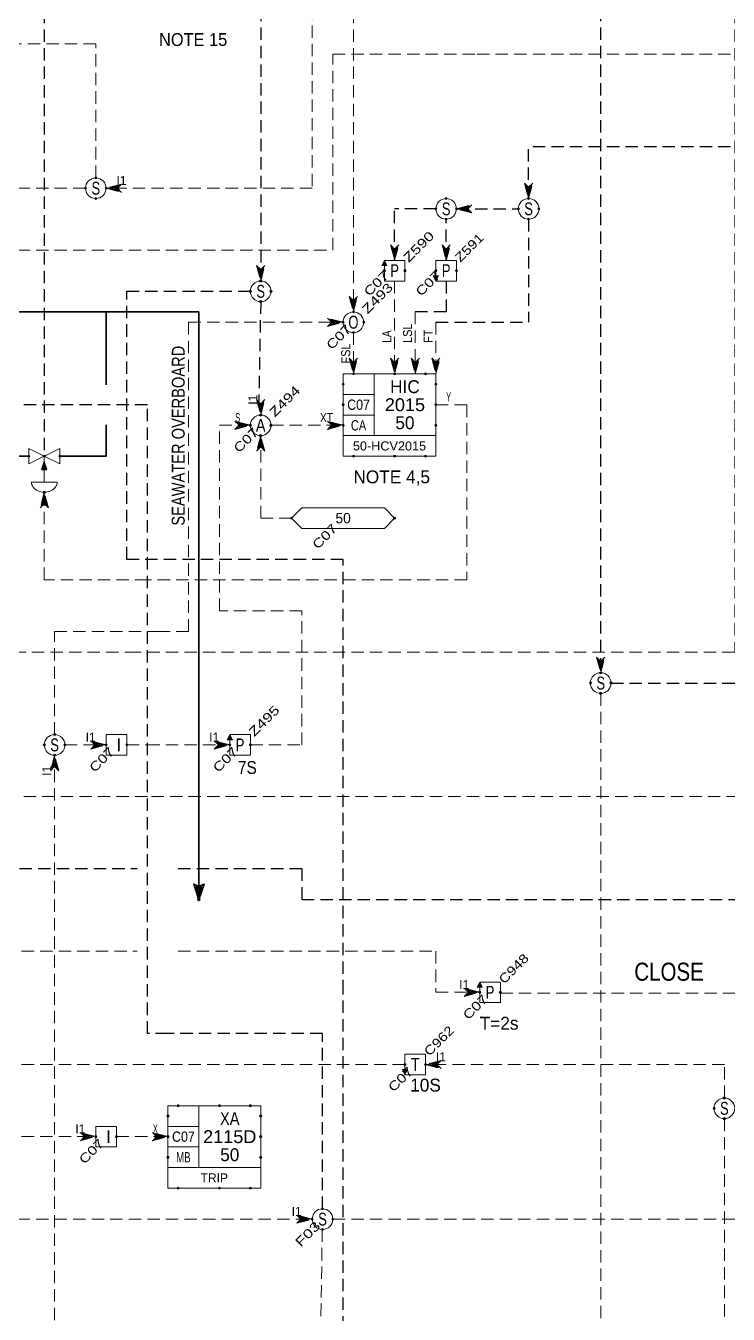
# Model space of a CAD drawing. Header units: millimetres. Extents: x 0 to 841, y 0 to 594.
# Drawn here: x 388.4 to 524.8, y 137.5 to 387.5 of the extents above; entities that cross this region are included whole.
import ezdxf
from ezdxf.enums import TextEntityAlignment as Align

# ---------------------------------------------------------------- set-up
doc = ezdxf.new("R2010")
doc.units = ezdxf.units.MM
doc.header["$LTSCALE"] = 0.8
doc.header["$PDMODE"] = 32
doc.header["$PDSIZE"] = 0.4
doc.linetypes.add('MEDIUM_DASHED', pattern=[4.5, 3, -1.5])
for name, color, linetype, lineweight in [('12', 7, 'Continuous', 13), ('14', 7, 'MEDIUM_DASHED', 25), ('30', 7, 'Continuous', 35), ('40', 7, 'Continuous', 13), ('46', 7, 'MEDIUM_DASHED', 13), ('47', 7, 'Continuous', 13), ('48', 7, 'Continuous', 13), ('49', 7, 'Continuous', 13), ('50', 7, 'Continuous', 25)]:
    doc.layers.add(name, color=color, linetype=linetype, lineweight=lineweight)
doc.layers.add('45', color=7, linetype='Continuous')

msp = doc.modelspace()

# ---------------------------------------------------------------- linework, layer by layer
at = {"layer": '14'}
for p, q in [((500, 262.4), (500, 559.9496)), ((590.0157, 364), (486, 364)), ((486, 354), (486, 364)), ((460, 342), (460, 352)), ((468, 352), (460, 352)), ((470, 342), (470, 350)), ((472, 352), (474, 352)), ((472, 352), (484, 352)), ((486, 350), (486, 330)), ((434, 334), (433.6, 313.5)), ((468, 330), (486, 330)), ((502, 260), (590, 260))]:
    msp.add_line(p, q, dxfattribs=at)
for points in [[(54, 488), (434, 488), (434, 338)], [(398, 394), (392, 394), (392, 304)], [(470, 338), (470, 332), (464, 332)], [(236, 20), (450, 20), (450, 70), (450, 200), (450, 284), (408, 284), (408, 336), (432, 336)], [(446, 158), (446, 192), (416, 192), (412, 192), (412, 314), (299.415, 314)], [(254, 208), (254, 224), (410, 224)], [(418, 224), (442, 224), (442, 218), (590.5354, 218)]]:
    msp.add_lwpolyline(points, dxfattribs=at)
at = {"layer": '30'}
for p, q in [((422, 219.5), (422, 220)), ((422, 219), (422, 218.5))]:
    msp.add_line(p, q, dxfattribs=at)
for points in [[(422, 218), (421, 221), (422, 220.5), (423, 221)], [(421.5, 220.5), (422, 219), (422.5, 220.5), (422, 220)]]:
    msp.add_lwpolyline(points, close=True, dxfattribs=at)
for p in [(422, 220.5), (422, 218)]:
    msp.add_point(p, dxfattribs=at)
at = {"layer": '40', "lineweight": 35}
for p, q in [((373, 332), (404, 332)), ((404, 332), (422, 332)), ((404, 317.8457), (404, 332)), ((422, 332), (422, 220.5)), ((404, 304), (404, 310.1189)), ((374, 304), (389, 304)), ((395, 304), (404, 304))]:
    msp.add_line(p, q, dxfattribs=at)
at = {"layer": '46'}
for p, q in [((412, 238), (384, 238)), ((480.5197, 199.8417), (590.5354, 199.8417))]:
    msp.add_line(p, q, dxfattribs=at)
for points in [[(454, 538), (472, 538), (472, 538), (526, 538), (526, 266), (410, 266)], [(452, 536), (452, 394), (452, 394), (452, 332), (452.8, 335), (452, 334.2), (451.2, 335), (452, 332)], [(589.8709, 474), (444, 474), (444, 356), (404, 356), (407, 355.2), (406.2, 356), (407, 356.8), (404, 356)], [(358, 344), (448, 344), (448, 382), (476, 382), (476, 382), (592, 382), (589, 382.8), (589.8, 382), (589, 381.2), (592, 382)], [(402, 358), (402, 384), (362, 384), (365, 383.2), (364.2, 384), (365, 384.8), (362, 384)], [(400, 356), (382, 356), (385, 355.2), (384.2, 356), (385, 356.8), (382, 356)], [(460, 338), (460, 320), (460.8, 323), (460, 322.2), (459.2, 323), (460, 320)], [(414, 270), (420, 270), (420, 330), (450, 330)], [(464, 332), (464, 320), (464.8, 323), (464, 322.2), (463.2, 323), (464, 320)], [(468, 330), (468, 320), (468.8, 323), (468, 322.2), (467.2, 323), (468, 320)], [(452, 328), (452, 320), (452.8, 323), (452, 322.2), (451.2, 323), (452, 320)], [(468, 314), (474, 314), (474, 280), (412, 280)], [(432, 248), (442, 248), (442, 274), (426, 274), (426, 310), (432, 310), (429, 310.8), (429.8, 310), (429, 309.2), (432, 310)], [(436, 310), (450, 310), (447, 310.8), (447.8, 310), (447, 309.2), (450, 310)], [(440, 292), (434, 292), (434, 308), (433.2, 305), (434, 305.8), (434.8, 305), (434, 308)], [(412, 280), (392, 280), (392, 297)], [(394, 250), (394, 270), (414, 270)], [(410, 266), (372, 266), (372, 240)], [(500, 258), (500, 46), (366, 46), (366, 46), (324, 46), (324, 32), (324.8, 35), (324, 34.2), (323.2, 35), (324, 32)], [(396, 248), (404, 248), (401, 248.8), (401.8, 248), (401, 247.2), (404, 248)], [(408, 248), (412, 248), (428, 248)], [(206, 178), (210, 178), (210, 160), (216, 160), (216, 146), (234, 146), (234, 122), (294, 122), (294, 122), (394, 122), (394, 246), (393.2, 243), (394, 243.8), (394.8, 243), (394, 246)], [(590.0157, 228), (534, 228), (534, 238), (412, 238)], [(290, 212), (290, 196), (348, 196), (348, 208), (410, 208)], [(418, 208), (468, 208), (468, 200), (476.5197, 200)], [(462, 186), (282, 186), (285, 185.2), (284.2, 186), (285, 186.8), (282, 186)], [(524, 179.4921), (524, 186), (466, 186), (469, 185.2), (468.2, 186), (469, 186.8), (466, 186)], [(524, 175.4921), (524, 14), (234, 14), (233.9, 80.5)], [(282, 140), (366, 140), (366, 172), (402, 172), (399, 172.8), (399.8, 172), (399, 171.2), (402, 172)], [(406, 172), (416, 172), (413, 172.8), (413.8, 172), (413, 171.2), (416, 172)], [(238, 160), (250, 160), (250, 156), (444, 156), (441, 156.8), (441.8, 156), (441, 155.2), (444, 156)], [(448, 156), (588, 156), (585, 156.8), (585.8, 156), (585, 155.2), (588, 156)], [(445.9543, 154), (445.6307, 134), (590, 133.9984), (587, 134.7984), (587.8, 133.9984), (587, 133.1984), (590, 133.9984)]]:
    msp.add_lwpolyline(points, dxfattribs=at)
for points in [[(404.4, 356), (406.6, 355.4), (406, 356), (406.6, 356.6)], [(404.8, 356), (406.2, 355.6), (405.8, 356), (406.2, 356.4)], [(405.2, 356), (405.8, 355.8), (405.6, 356), (405.8, 356.2)], [(486, 354), (486.8, 357), (486, 356.2), (485.2, 357)], [(486, 354.4), (486.6, 356.6), (486, 356), (485.4, 356.6)], [(486, 354.8), (486.4, 356.2), (486, 355.8), (485.6, 356.2)], [(486, 355.2), (486.2, 355.8), (486, 355.6), (485.8, 355.8)], [(472, 352), (475, 352.8), (474.2, 352), (475, 351.2)], [(472.4, 352), (474.6, 352.6), (474, 352), (474.6, 351.4)], [(472.8, 352), (474.2, 352.4), (473.8, 352), (474.2, 351.6)], [(473.2, 352), (473.8, 352.2), (473.6, 352), (473.8, 351.8)], [(460, 342), (460.8, 345), (460, 344.2), (459.2, 345)], [(470, 342), (470.8, 345), (470, 344.2), (469.2, 345)], [(460, 342.4), (460.6, 344.6), (460, 344), (459.4, 344.6)], [(460, 342.8), (460.4, 344.2), (460, 343.8), (459.6, 344.2)], [(460, 343.2), (460.2, 343.8), (460, 343.6), (459.8, 343.8)], [(470, 342.4), (470.6, 344.6), (470, 344), (469.4, 344.6)], [(470, 342.8), (470.4, 344.2), (470, 343.8), (469.6, 344.2)], [(470, 343.2), (470.2, 343.8), (470, 343.6), (469.8, 343.8)], [(434, 338), (434.8, 341), (434, 340.2), (433.2, 341)], [(434, 338.4), (434.6, 340.6), (434, 340), (433.4, 340.6)], [(434, 338.8), (434.4, 340.2), (434, 339.8), (433.6, 340.2)], [(434, 339.2), (434.2, 339.8), (434, 339.6), (433.8, 339.8)], [(452, 332.4), (452.6, 334.6), (452, 334), (451.4, 334.6)], [(452, 332.8), (452.4, 334.2), (452, 333.8), (451.6, 334.2)], [(452, 333.2), (452.2, 333.8), (452, 333.6), (451.8, 333.8)], [(450, 330), (447, 330.8), (447.8, 330), (447, 329.2)], [(449.6, 330), (447.4, 330.6), (448, 330), (447.4, 329.4)], [(449.2, 330), (447.8, 330.4), (448.2, 330), (447.8, 329.6)], [(448.8, 330), (448.2, 330.2), (448.4, 330), (448.2, 329.8)], [(452, 320.4), (452.6, 322.6), (452, 322), (451.4, 322.6)], [(460, 320.4), (460.6, 322.6), (460, 322), (459.4, 322.6)], [(464, 320.4), (464.6, 322.6), (464, 322), (463.4, 322.6)], [(468, 320.4), (468.6, 322.6), (468, 322), (467.4, 322.6)], [(452, 320.8), (452.4, 322.2), (452, 321.8), (451.6, 322.2)], [(452, 321.2), (452.2, 321.8), (452, 321.6), (451.8, 321.8)], [(460, 320.8), (460.4, 322.2), (460, 321.8), (459.6, 322.2)], [(460, 321.2), (460.2, 321.8), (460, 321.6), (459.8, 321.8)], [(464, 320.8), (464.4, 322.2), (464, 321.8), (463.6, 322.2)], [(464, 321.2), (464.2, 321.8), (464, 321.6), (463.8, 321.8)], [(468, 320.8), (468.4, 322.2), (468, 321.8), (467.6, 322.2)], [(468, 321.2), (468.2, 321.8), (468, 321.6), (467.8, 321.8)], [(434, 312), (434.8, 315), (434, 314.2), (433.2, 315)], [(434, 312.4), (434.6, 314.6), (434, 314), (433.4, 314.6)], [(434, 312.8), (434.4, 314.2), (434, 313.8), (433.6, 314.2)], [(434, 313.2), (434.2, 313.8), (434, 313.6), (433.8, 313.8)], [(431.6, 310), (429.4, 310.6), (430, 310), (429.4, 309.4)], [(431.2, 310), (429.8, 310.4), (430.2, 310), (429.8, 309.6)], [(430.8, 310), (430.2, 310.2), (430.4, 310), (430.2, 309.8)], [(449.6, 310), (447.4, 310.6), (448, 310), (447.4, 309.4)], [(449.2, 310), (447.8, 310.4), (448.2, 310), (447.8, 309.6)], [(448.8, 310), (448.2, 310.2), (448.4, 310), (448.2, 309.8)], [(434, 307.6), (433.4, 305.4), (434, 306), (434.6, 305.4)], [(434, 307.2), (433.6, 305.8), (434, 306.2), (434.4, 305.8)], [(434, 306.8), (433.8, 306.2), (434, 306.4), (434.2, 306.2)], [(392, 297), (391.2, 294), (392, 294.8), (392.8, 294)], [(392, 296.6), (391.4, 294.4), (392, 295), (392.6, 294.4)], [(392, 296.2), (391.6, 294.8), (392, 295.2), (392.4, 294.8)], [(392, 295.8), (391.8, 295.2), (392, 295.4), (392.2, 295.2)], [(500, 262), (500.8, 265), (500, 264.2), (499.2, 265)], [(500, 262.4), (500.6, 264.6), (500, 264), (499.4, 264.6)], [(500, 262.8), (500.4, 264.2), (500, 263.8), (499.6, 264.2)], [(500, 263.2), (500.2, 263.8), (500, 263.6), (499.8, 263.8)], [(403.6, 248), (401.4, 248.6), (402, 248), (401.4, 247.4)], [(403.2, 248), (401.8, 248.4), (402.2, 248), (401.8, 247.6)], [(402.8, 248), (402.2, 248.2), (402.4, 248), (402.2, 247.8)], [(428, 248), (425, 248.8), (425.8, 248), (425, 247.2)], [(427.6, 248), (425.4, 248.6), (426, 248), (425.4, 247.4)], [(427.2, 248), (425.8, 248.4), (426.2, 248), (425.8, 247.6)], [(426.8, 248), (426.2, 248.2), (426.4, 248), (426.2, 247.8)], [(394, 245.6), (393.4, 243.4), (394, 244), (394.6, 243.4)], [(394, 245.2), (393.6, 243.8), (394, 244.2), (394.4, 243.8)], [(394, 244.8), (393.8, 244.2), (394, 244.4), (394.2, 244.2)], [(476.5197, 200), (473.5197, 200.8), (474.3197, 200), (473.5197, 199.2)], [(476.1197, 200), (473.9197, 200.6), (474.5197, 200), (473.9197, 199.4)], [(475.7197, 200), (474.3197, 200.4), (474.7197, 200), (474.3197, 199.6)], [(475.3197, 200), (474.7197, 200.2), (474.9197, 200), (474.7197, 199.8)], [(466.4, 186), (468.6, 185.4), (468, 186), (468.6, 186.6)], [(466.8, 186), (468.2, 185.6), (467.8, 186), (468.2, 186.4)], [(467.2, 186), (467.8, 185.8), (467.6, 186), (467.8, 186.2)], [(401.6, 172), (399.4, 172.6), (400, 172), (399.4, 171.4)], [(415.6, 172), (413.4, 172.6), (414, 172), (413.4, 171.4)], [(401.2, 172), (399.8, 172.4), (400.2, 172), (399.8, 171.6)], [(400.8, 172), (400.2, 172.2), (400.4, 172), (400.2, 171.8)], [(415.2, 172), (413.8, 172.4), (414.2, 172), (413.8, 171.6)], [(414.8, 172), (414.2, 172.2), (414.4, 172), (414.2, 171.8)], [(443.6, 156), (441.4, 156.6), (442, 156), (441.4, 155.4)], [(443.2, 156), (441.8, 156.4), (442.2, 156), (441.8, 155.6)], [(442.8, 156), (442.2, 156.2), (442.4, 156), (442.2, 155.8)]]:
    msp.add_lwpolyline(points, close=True, dxfattribs=at)
at = {"layer": '47'}
for p, q in [((392, 304), (392, 299)), ((389.5, 299), (394.5, 299))]:
    msp.add_line(p, q, dxfattribs=at)
msp.add_lwpolyline([(392, 304), (395, 302.5), (395, 305.5), (389, 302.5), (389, 305.5)], close=True, dxfattribs=at)
msp.add_ellipse((392, 299), major_axis=(2.5, 0), ratio=0.8, start_param=3.14159265, end_param=6.28318531, dxfattribs=at)
for p in [(389, 304), (392, 304), (395, 304), (392, 297)]:
    msp.add_point(p, dxfattribs=at)
at = {"layer": '48'}
for p, q in [((456, 320), (456, 308)), ((450, 316), (456, 316)), ((450, 312), (456, 312)), ((422, 178), (422, 166)), ((416, 174), (422, 174)), ((416, 170), (422, 170))]:
    msp.add_line(p, q, dxfattribs=at)
for points in [[(458, 342), (457.5, 341), (458.5, 341)], [(458, 338), (462, 338), (462, 342), (458, 342)], [(468, 342), (472, 342), (472, 338), (468, 338)], [(468, 338), (467.5, 339), (468.5, 339)], [(450, 320), (468, 320), (468, 308), (450, 308)], [(440, 292), (442, 294), (458, 294), (460, 292), (458, 290), (442, 290)], [(404, 246), (408, 246), (408, 250), (404, 250)], [(428, 250), (427.5, 249), (428.5, 249)], [(428, 246), (432, 246), (432, 250), (428, 250)], [(476.5197, 202), (476.0197, 201), (477.0197, 201)], [(476.5197, 198), (480.5197, 198), (480.5197, 202), (476.5197, 202)], [(462, 184), (466, 184), (466, 188), (462, 188)], [(462, 184), (461.5, 185), (462.5, 185)], [(416, 178), (434, 178), (434, 166), (416, 166)], [(402, 170), (406, 170), (406, 174), (402, 174)]]:
    msp.add_lwpolyline(points, close=True, dxfattribs=at)
for points in [[(457.6378, 341.1024), (458.0315, 341.7323), (458.3465, 341.1024), (457.7953, 341.1024), (458.0315, 341.4961), (458.189, 341.1811), (457.9528, 341.1811)], [(467.6378, 338.8976), (468.0315, 338.2677), (468.3465, 338.8976), (467.7953, 338.8976), (468.0315, 338.5039), (468.189, 338.8189), (467.9528, 338.8189)], [(450, 308), (450, 304), (468, 304), (468, 308)], [(427.6378, 249.1024), (428.0315, 249.7323), (428.3465, 249.1024), (427.7953, 249.1024), (428.0315, 249.4961), (428.189, 249.1811), (427.9528, 249.1811)], [(476.1575, 201.1024), (476.5512, 201.7323), (476.8661, 201.1024), (476.315, 201.1024), (476.5512, 201.4961), (476.7087, 201.1811), (476.4724, 201.1811)], [(461.6378, 184.8976), (461.9528, 184.2677), (462.3465, 184.8976), (461.7953, 184.8189), (461.9528, 184.5039), (462.1102, 184.7402), (461.9528, 184.7402)], [(416, 166), (416, 162), (434, 162), (434, 166)]]:
    msp.add_lwpolyline(points, dxfattribs=at)
for centre in [(402, 356), (470, 352), (486, 352), (434, 336), (452, 330), (434, 310), (500, 260), (394, 248), (524, 177.4921), (446, 156)]:
    msp.add_circle(centre, 2, dxfattribs=at)
for p in [(402, 358), (400, 356), (404, 356), (402, 354), (470, 354), (486, 354), (468, 352), (470, 350), (472, 352), (484, 352), (486, 350), (488, 352), (458, 340), (462, 340), (468, 340), (472, 340), (434, 338), (432, 336), (436, 336), (434, 334), (450, 330), (452, 332), (454, 330), (452, 328), (452, 320), (460, 320), (466, 320), (450, 318), (468, 318), (450, 314), (468, 314), (432, 310), (434, 312), (436, 310), (450, 310), (468, 310), (434, 308), (452, 304), (460, 304), (466, 304), (440, 292), (460, 292), (498, 260), (500, 262), (502, 260), (500, 258), (394, 250), (392, 248), (396, 248), (404, 248), (408, 248), (428, 248), (432, 248), (394, 246), (476.5197, 200), (480.5197, 200), (462, 186), (466, 186), (418, 178), (426, 178), (432, 178), (522, 177.4921), (524, 179.4921), (416, 176), (434, 176), (524, 175.4921), (402, 172), (406, 172), (416, 172), (434, 172), (416, 168), (434, 168), (418, 162), (426, 162), (432, 162), (446, 158), (444, 156), (448, 156), (446, 154)]:
    msp.add_point(p, dxfattribs=at)
at = {"layer": '50'}
msp.add_lwpolyline([(391.9606, 302.9213), (391.4606, 301.4213), (392.4606, 301.4213)], close=True, dxfattribs=at)
msp.add_lwpolyline([(392, 302.685), (391.6063, 301.5039), (392.315, 301.5039), (392, 302.4488), (391.7638, 301.5827), (392.1575, 301.5827), (392, 302.2126), (391.8425, 301.6614), (392, 301.6614), (392, 301.9764)], dxfattribs=at)

# ---------------------------------------------------------------- texts
at = {"layer": '12', "width": 0.95}
msp.add_text('NOTE 15', height=2.5, dxfattribs=at).set_placement((414.2693, 383.5906))
at = {"layer": '12', "width": 0.85}
msp.add_text('SEAWATER OVERBOARD', height=2.5, rotation=90, dxfattribs=at).set_placement((419.2504, 307.9921), align=Align.CENTER)
at = {"layer": '12'}
for s, p in [('NOTE 4,5', (452, 298.7496)), ('T=2s', (476.5197, 192.7496))]:
    msp.add_text(s, height=2.5, dxfattribs=at).set_placement(p)
at = {"layer": '45'}
for p in [(406, 356.6252), (400.0157, 248.626), (424.0157, 248.626), (472.5354, 200.626), (468, 186.6252), (398.0157, 172.626), (440.0157, 156.626)]:
    msp.add_text('I1', height=1.75, dxfattribs=at).set_placement(p)
for s, width, p in [('LA', 0.85, (459.3748, 326)), ('LSL', 0.9, (463.3748, 326)), ('FT', 0.9, (467.3748, 326)), ('FSL', 0.9, (451.3748, 322))]:
    msp.add_text(s, height=1.75, rotation=90, dxfattribs=dict(at, width=width)).set_placement(p)
for p in [(433.3748, 314), (393.374, 242.0157)]:
    msp.add_text('I1', height=1.75, rotation=90, dxfattribs=at).set_placement(p)
for s, width, p in [('Y', 0.6, (470, 314.6252)), ('S', 0.6, (429.0551, 310.626)), ('XT', 0.85, (445.5079, 310.626)), ('X', 0.6, (413.0669, 172.626))]:
    msp.add_text(s, height=1.75, dxfattribs=dict(at, width=width)).set_placement(p)
at = {"layer": '49', "width": 0.85}
msp.add_text('CLOSE', height=3.5, dxfattribs=at).set_placement((506.5197, 202.2504))
at = {"layer": '50'}
for s, height, width, p in [('S', 2.5, 0.75, (402, 354.7496)), ('S', 2.5, 0.75, (470, 350.7496)), ('S', 2.5, 0.75, (486, 350.7496)), ('P', 2.5, 0.75, (460, 338.7496)), ('P', 2.5, 0.75, (470, 338.7496)), ('S', 2.5, 0.75, (434, 334.7496)), ('O', 2.5, 0.75, (452, 328.7496)), ('C07', 2, 0.9, (453, 313)), ('2015', 2.5, 1.05, (462, 312.7496)), ('A', 2.5, 0.85, (433.9988, 308.7496)), ('CA', 2, 0.8, (452.9929, 309)), ('50-HCV2015', 1.75, 1.05, (459, 305.1252)), ('S', 2.5, 0.75, (500, 258.7496)), ('S', 2.5, 0.75, (394, 246.7496)), ('P', 2.5, 0.75, (430, 246.7496)), ('7S', 2.5, 0.9, (431.4083, 242.3717)), ('P', 2.5, 0.75, (478.5197, 198.7496)), ('T', 2.5, 0.85, (464, 184.7496)), ('S', 2.5, 0.75, (524, 176.2417)), ('XA', 2.5, 0.85, (427.9913, 174.2496)), ('C07', 2, 0.9, (419, 171)), ('2115D', 2.5, 1.05, (427.9913, 170.7496)), ('MB', 2, 0.7, (419, 167)), ('S', 2.5, 0.75, (446, 154.7496))]:
    msp.add_text(s, height=height, dxfattribs=dict(at, width=width)).set_placement(p, align=Align.CENTER)
for s, width, p in [('Z590', 1.35, (462.7402, 341.5024)), ('Z591', 1.25, (472.7402, 341.5024)), ('Z493', 1.35, (454.7402, 331.5024)), ('Z494', 1.35, (436.7402, 311.5024)), ('Z495', 1.35, (432.7402, 249.5024)), ('C948', 1.25, (481.2598, 201.5024)), ('C962', 1.25, (466.7402, 187.5024))]:
    msp.add_text(s, height=1.75, rotation=45, dxfattribs=dict(at, width=width)).set_placement(p)
for s, width, p in [('C07', 1.3, (459.029, 338.8613)), ('C07', 1.3, (469.0794, 338.8613)), ('C07', 1.3, (451.7345, 328.4975)), ('C07', 1.3, (433.7345, 308.4975)), ('C07', 1.3, (449.0274, 289.7904)), ('C07', 1.3, (405.7345, 246.4975)), ('C07', 1.3, (429.7345, 246.4975)), ('C07', 1.3, (478.2542, 198.4975)), ('C07', 1.3, (463.7345, 184.4975)), ('C07', 1.3, (403.7345, 170.4975)), ('F03', 1.4, (445.7345, 154.4975))]:
    msp.add_text(s, height=1.75, rotation=45, dxfattribs=dict(at, width=width)).set_placement(p, align=Align.RIGHT)
for s, height, p in [('HIC', 2.5, (462.0004, 316.2496)), ('50', 2.5, (462, 309.2496)), ('50', 2, (450, 291)), ('I', 2.5, (406.4604, 246.7496)), ('10S', 2.5, (465.9913, 180.7496)), ('I', 2.5, (404.4604, 170.7496)), ('50', 2.5, (428, 167.2496)), ('TRIP', 1.75, (425, 163.1252))]:
    msp.add_text(s, height=height, dxfattribs=at).set_placement(p, align=Align.CENTER)

doc.saveas('drawing.dxf')
